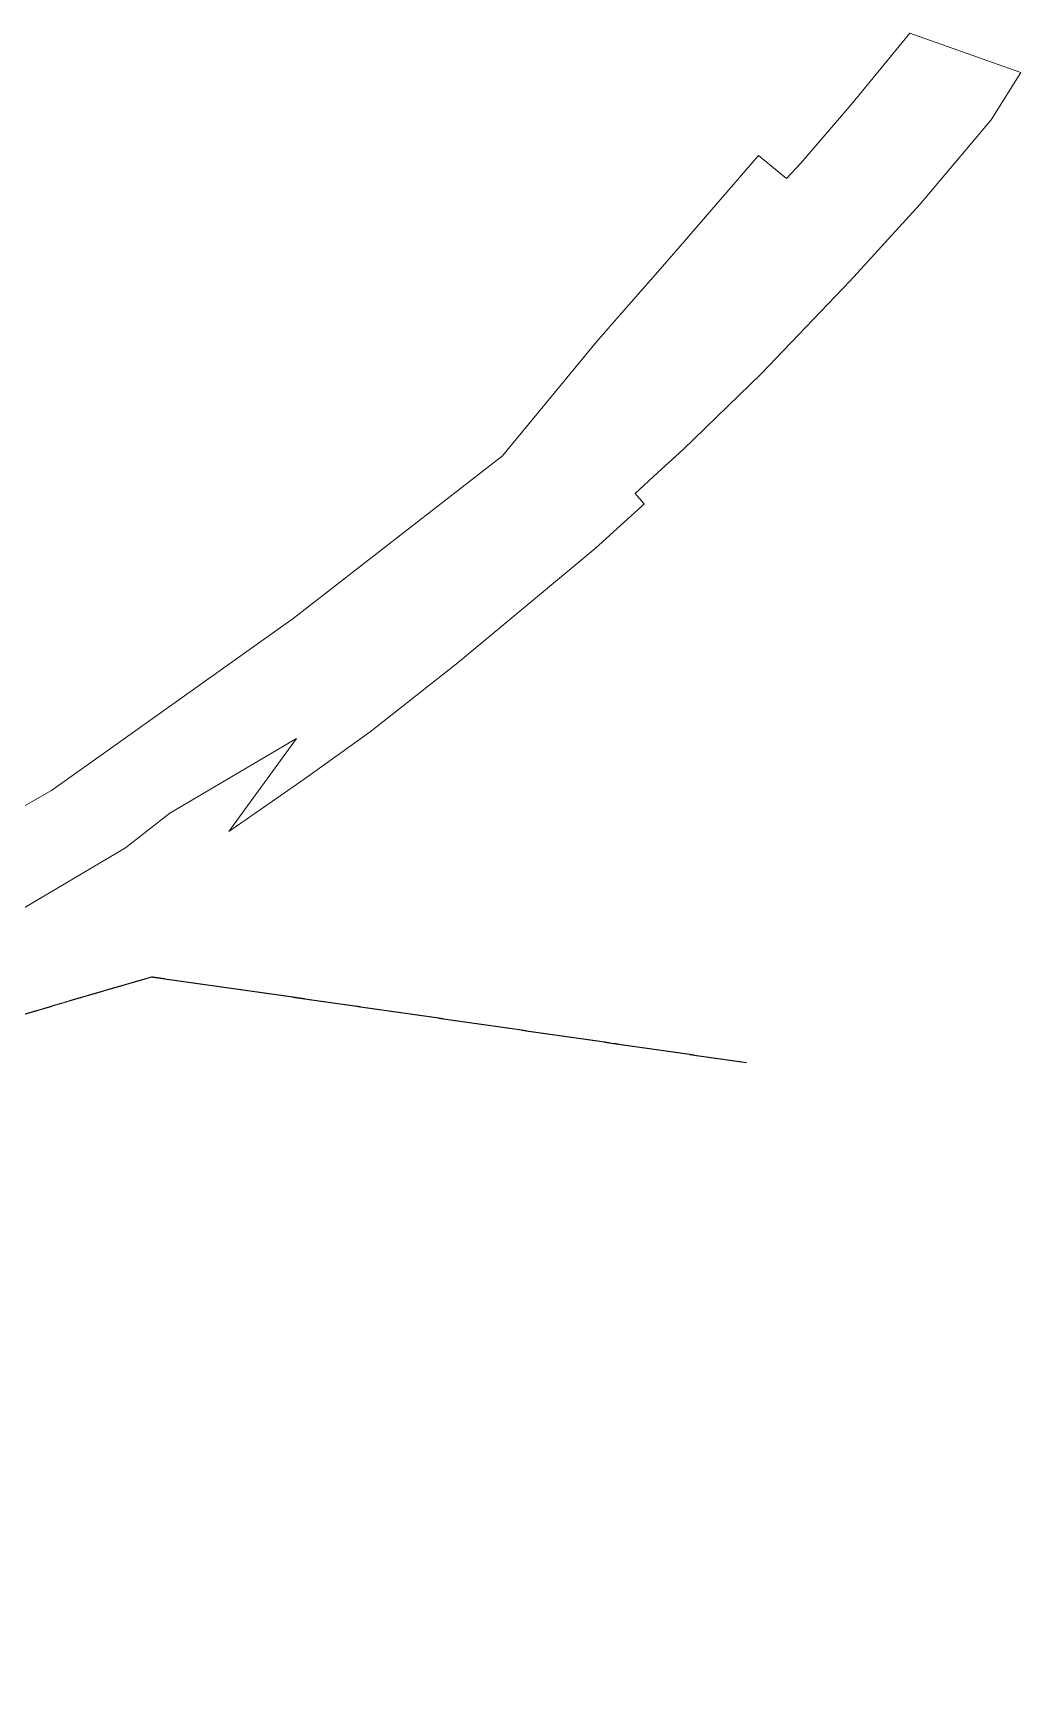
# Model space of a CAD drawing. Header units: metres. Extents: x 298818 to 303434, y 6182670 to 6184902.
# Drawn here: x 301082 to 301536, y 6183727 to 6184488 of the extents above; entities that cross this region are included whole.
import ezdxf

# ---------------------------------------------------------------- set-up
doc = ezdxf.new("R2010")
doc.units = ezdxf.units.M
doc.linetypes.add('Cable Exist OH', pattern=[1, 1, 0])
doc.layers.add('Cadastre Land Parcels_SP_EXT', color=9, linetype='Continuous', lineweight=5)
doc.layers.add('Mains_TR_EXT', color=7, linetype='Continuous')

msp = doc.modelspace()

# ---------------------------------------------------------------- linework, layer by layer
at = {"layer": 'Cadastre Land Parcels_SP_EXT', "linetype": 'Continuous'}
msp.add_lwpolyline([(301050.52, 6184069.78), (301124.57, 6184113.54), (301144.96, 6184129.55), (301203.25, 6184163.84), (301172.08, 6184121.06), (301206.64, 6184145.14), (301236.96, 6184166.85), (301278.22, 6184199.34), (301278.35, 6184199.44), (301287.59, 6184207.11), (301333.05, 6184244.87), (301340.32, 6184251.01), (301353.71, 6184263.15), (301361.78, 6184270.49), (301362.89, 6184271.51), (301362.56, 6184271.89), (301358.73, 6184276.36), (301369.23, 6184285.94), (301380.71, 6184296.42), (301416.8, 6184331.51), (301457.49, 6184373.97), (301489.55, 6184409.1), (301522.36, 6184448.06), (301522.36, 6184448.06), (301535.96, 6184469.67), (301535.55, 6184469.82), (301484.96, 6184487.82), (301458.25, 6184455.4), (301434.91, 6184428.03), (301428.23, 6184420.97), (301415.49, 6184431.58), (301379.51, 6184389.95), (301370.27, 6184379.4), (301352.48, 6184359.1), (301341.06, 6184346.07), (301297.79, 6184293.6), (301201.61, 6184218.84), (301090.67, 6184139.86), (301017.25, 6184098.24)], dxfattribs=at)
at = {"layer": 'Mains_TR_EXT', "linetype": 'Cable Exist OH'}
msp.add_lwpolyline([(301409.86, 6184014.77), (301349.01, 6184023.59), (301230.83, 6184040.69), (301136.5, 6184054.18), (301061.72, 6184032.26), (301017.43, 6184013.13), (300975.49, 6183993.56), (300934.9, 6183975.15), (300853.01, 6183939.12), (300768.54, 6183905.22), (300694.14, 6183875.8), (300606.71, 6183841.22), (300517.34, 6183801.01), (300419.06, 6183747.19), (300314.02, 6183705.68), (300208.55, 6183684.03), (300098.1, 6183658.72), (300016.71, 6183640.01), (299923.71, 6183618.73)], dxfattribs=at)

doc.saveas('drawing.dxf')
